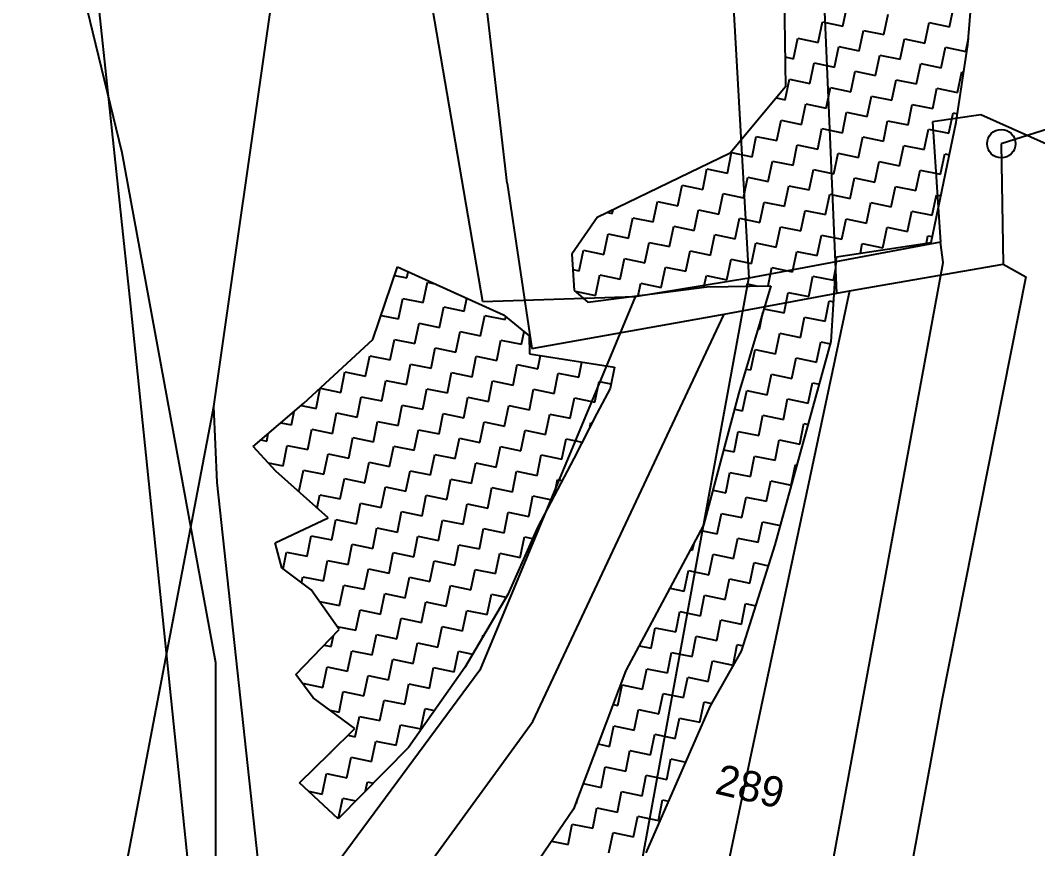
# Model space of a CAD drawing. Header units: metres. Extents: x 288063 to 291905, y 2022918 to 2025523.
# Drawn here: x 288839.6 to 288954.2, y 2023394.3 to 2023487.7 of the extents above; entities that cross this region are included whole.
import ezdxf
from ezdxf.enums import TextEntityAlignment as Align

# ---------------------------------------------------------------- set-up
doc = ezdxf.new("R2010")
doc.units = ezdxf.units.M
doc.header["$MEASUREMENT"] = 0
for name, color, linetype in [('OFF', 1, 'Continuous'), ('POLY_HATCH', 12, 'Continuous'), ('POLY_PARCEL', 6, 'Continuous'), ('TEXT_PARCEL', 7, 'Continuous'), ('V_BOUND_LINE', 7, 'Continuous'), ('VILLAGE BOUNDRY', 5, 'Continuous')]:
    doc.layers.add(name, color=color, linetype=linetype)
doc.styles.add('TEXT_MAP', font='', dxfattribs={"height": 1.8})
doc.styles.get('TEXT_MAP').set_extended_font_data('Kruti Dev 050')

msp = doc.modelspace()

# ---------------------------------------------------------------- linework, layer by layer
msp.add_circle((288950.14, 2023473.79), 1.6)
at = {"layer": 'OFF'}
for p, q in [((288861.39, 2023444.16), (288881.53, 2023584.99)), ((288894.47, 2023469.33), (288890.65, 2023502.07)), ((288842.6, 2023345.54), (288861.39, 2023444.16))]:
    msp.add_line(p, q, dxfattribs=at)
at = {"layer": 'POLY_HATCH'}
for p, q in [((288946.39, 2023484.94), (288947.13, 2023493.99)), ((288925.61, 2023493.26), (288925.84, 2023480.19)), ((288945.05, 2023476.23), (288946.39, 2023484.94)), ((288925.84, 2023480.19), (288919.59, 2023472.71)), ((288942.26, 2023462.65), (288945.05, 2023476.23)), ((288919.59, 2023472.71), (288904.61, 2023465.46)), ((288904.61, 2023465.46), (288901.74, 2023461.33)), ((288931.59, 2023461.03), (288942.26, 2023462.65)), ((288901.74, 2023461.33), (288902.02, 2023457.23)), ((288930.98, 2023451.5), (288931.59, 2023461.03)), ((288879.32, 2023451.7), (288882.12, 2023459.89)), ((288882.12, 2023459.89), (288894.05, 2023454.51)), ((288916.95, 2023457.67), (288924.16, 2023457.76)), ((288924.16, 2023457.76), (288920.56, 2023445.7)), ((288902.02, 2023457.23), (288903.56, 2023455.93)), ((288903.56, 2023455.93), (288916.95, 2023457.67)), ((288894.05, 2023454.51), (288896.93, 2023452.12)), ((288896.93, 2023452.12), (288896.97, 2023450.1)), ((288871.55, 2023444.54), (288879.32, 2023451.7)), ((288924.66, 2023428.58), (288930.98, 2023451.5)), ((288896.97, 2023450.1), (288906.54, 2023448.58)), ((288906.54, 2023448.58), (288906.06, 2023446.21)), ((288906.06, 2023446.21), (288904.57, 2023443.37)), ((288920.56, 2023445.7), (288916.6, 2023430.79)), ((288865.83, 2023439.65), (288871.55, 2023444.54)), ((288904.57, 2023443.37), (288901.96, 2023438.29)), ((288868.4, 2023436.88), (288865.83, 2023439.65)), ((288901.96, 2023438.29), (288897.9, 2023430.59)), ((288874.29, 2023431.62), (288868.4, 2023436.88)), ((288868.32, 2023428.81), (288874.29, 2023431.62)), ((288897.9, 2023430.59), (288894.54, 2023422.97)), ((288916.6, 2023430.79), (288907.83, 2023414.4)), ((288869.08, 2023425.96), (288868.32, 2023428.81)), ((288920.85, 2023416.57), (288924.66, 2023428.58)), ((288872.39, 2023423.48), (288869.08, 2023425.96)), ((288875.52, 2023419.02), (288872.39, 2023423.48)), ((288894.54, 2023422.97), (288889.7, 2023414.76)), ((288870.66, 2023413.95), (288875.52, 2023419.02)), ((288917.32, 2023410.33), (288920.85, 2023416.57)), ((288889.7, 2023414.76), (288883.35, 2023405.73)), ((288907.83, 2023414.4), (288901.92, 2023398.77)), ((288872.59, 2023411.31), (288870.66, 2023413.95)), ((288877.28, 2023407.88), (288872.59, 2023411.31)), ((288910.11, 2023393.84), (288917.32, 2023410.33)), ((288874.46, 2023405.09), (288877.28, 2023407.88)), ((288871.07, 2023401.74), (288874.46, 2023405.09)), ((288883.35, 2023405.73), (288875.41, 2023397.7)), ((288875.41, 2023397.7), (288871.07, 2023401.74)), ((288901.92, 2023398.77), (288890.35, 2023381.83))]:
    msp.add_line(p, q, dxfattribs=at)
at = {"layer": 'POLY_HATCH', "linetype": 'Continuous'}
for p, q in [((288932.3, 2023487.04), (288932.78, 2023489.34)), ((288944.32, 2023486.97), (288944.79, 2023489.28)), ((288936.92, 2023486.09), (288937.39, 2023488.4)), ((288929.52, 2023485.2), (288930, 2023487.51)), ((288930, 2023487.51), (288932.3, 2023487.04)), ((288934.14, 2023484.25), (288934.61, 2023486.56)), ((288934.61, 2023486.56), (288936.92, 2023486.09)), ((288941.54, 2023485.14), (288942.01, 2023487.45)), ((288942.01, 2023487.45), (288944.32, 2023486.97)), ((288926.74, 2023483.37), (288927.21, 2023485.68)), ((288927.21, 2023485.68), (288929.52, 2023485.2)), ((288938.75, 2023483.31), (288939.23, 2023485.61)), ((288939.23, 2023485.61), (288941.54, 2023485.14)), ((288946.15, 2023484.19), (288946.45, 2023485.66)), ((288931.35, 2023482.42), (288931.83, 2023484.73)), ((288931.83, 2023484.73), (288934.14, 2023484.25)), ((288943.37, 2023482.36), (288943.84, 2023484.66)), ((288943.84, 2023484.66), (288946.15, 2023484.19)), ((288925.78, 2023483.57), (288926.74, 2023483.37)), ((288935.97, 2023481.47), (288936.44, 2023483.78)), ((288936.44, 2023483.78), (288938.75, 2023483.31)), ((288928.57, 2023480.59), (288929.05, 2023482.89)), ((288929.05, 2023482.89), (288931.35, 2023482.42)), ((288933.19, 2023479.64), (288933.66, 2023481.95)), ((288933.66, 2023481.95), (288935.97, 2023481.47)), ((288940.59, 2023480.52), (288941.06, 2023482.83)), ((288941.06, 2023482.83), (288943.37, 2023482.36)), ((288945.2, 2023479.57), (288945.68, 2023481.88)), ((288945.68, 2023481.88), (288945.92, 2023481.83)), ((288925.79, 2023478.75), (288926.26, 2023481.06)), ((288926.26, 2023481.06), (288928.57, 2023480.59)), ((288937.8, 2023478.69), (288938.28, 2023481)), ((288938.28, 2023481), (288940.59, 2023480.52)), ((288930.41, 2023477.8), (288930.88, 2023480.11)), ((288930.88, 2023480.11), (288933.19, 2023479.64)), ((288942.42, 2023477.74), (288942.89, 2023480.05)), ((288942.89, 2023480.05), (288945.2, 2023479.57)), ((288924.81, 2023478.95), (288925.79, 2023478.75)), ((288935.02, 2023476.86), (288935.5, 2023479.16)), ((288935.5, 2023479.16), (288937.8, 2023478.69)), ((288927.62, 2023475.97), (288928.1, 2023478.28)), ((288928.1, 2023478.28), (288930.41, 2023477.8)), ((288932.24, 2023475.02), (288932.71, 2023477.33)), ((288932.71, 2023477.33), (288935.02, 2023476.86)), ((288939.64, 2023475.91), (288940.11, 2023478.21)), ((288940.11, 2023478.21), (288942.42, 2023477.74)), ((288944.25, 2023474.96), (288944.73, 2023477.27)), ((288944.73, 2023477.27), (288945.2, 2023477.17)), ((288924.84, 2023474.14), (288925.32, 2023476.45)), ((288925.32, 2023476.45), (288927.62, 2023475.97)), ((288936.86, 2023474.07), (288937.33, 2023476.38)), ((288937.33, 2023476.38), (288939.64, 2023475.91)), ((288929.46, 2023473.19), (288929.93, 2023475.5)), ((288929.93, 2023475.5), (288932.24, 2023475.02)), ((288941.47, 2023473.12), (288941.95, 2023475.43)), ((288941.95, 2023475.43), (288944.25, 2023474.96)), ((288922.06, 2023472.3), (288922.53, 2023474.61)), ((288922.53, 2023474.61), (288924.84, 2023474.14)), ((288934.07, 2023472.24), (288934.55, 2023474.55)), ((288934.55, 2023474.55), (288936.86, 2023474.07)), ((288919.28, 2023470.47), (288919.75, 2023472.78)), ((288919.75, 2023472.78), (288922.06, 2023472.3)), ((288926.68, 2023471.36), (288927.15, 2023473.66)), ((288927.15, 2023473.66), (288929.46, 2023473.19)), ((288931.29, 2023470.41), (288931.77, 2023472.71)), ((288931.77, 2023472.71), (288934.07, 2023472.24)), ((288938.69, 2023471.29), (288939.16, 2023473.6)), ((288939.16, 2023473.6), (288941.47, 2023473.12)), ((288943.3, 2023470.34), (288943.78, 2023472.65)), ((288943.78, 2023472.65), (288944.3, 2023472.54)), ((288923.89, 2023469.52), (288924.37, 2023471.83)), ((288924.37, 2023471.83), (288926.68, 2023471.36)), ((288935.91, 2023469.46), (288936.38, 2023471.77)), ((288936.38, 2023471.77), (288938.69, 2023471.29)), ((288916.5, 2023468.64), (288916.97, 2023470.94)), ((288916.97, 2023470.94), (288919.28, 2023470.47)), ((288928.51, 2023468.57), (288928.98, 2023470.88)), ((288928.98, 2023470.88), (288931.29, 2023470.41)), ((288940.52, 2023468.51), (288941, 2023470.82)), ((288941, 2023470.82), (288943.3, 2023470.34)), ((288921.11, 2023467.69), (288921.59, 2023470)), ((288921.59, 2023470), (288923.89, 2023469.52)), ((288933.12, 2023467.62), (288933.6, 2023469.93)), ((288933.6, 2023469.93), (288935.91, 2023469.46)), ((288913.71, 2023466.8), (288914.19, 2023469.11)), ((288914.19, 2023469.11), (288916.5, 2023468.64)), ((288918.33, 2023465.85), (288918.8, 2023468.16)), ((288918.8, 2023468.16), (288921.11, 2023467.69)), ((288925.73, 2023466.74), (288926.2, 2023469.05)), ((288926.2, 2023469.05), (288928.51, 2023468.57)), ((288930.34, 2023465.79), (288930.82, 2023468.1)), ((288930.82, 2023468.1), (288933.12, 2023467.62)), ((288937.74, 2023466.68), (288938.21, 2023468.98)), ((288938.21, 2023468.98), (288940.52, 2023468.51)), ((288910.93, 2023464.97), (288911.4, 2023467.28)), ((288911.4, 2023467.28), (288913.71, 2023466.8)), ((288922.94, 2023464.91), (288923.42, 2023467.21)), ((288923.42, 2023467.21), (288925.73, 2023466.74)), ((288934.96, 2023464.84), (288935.43, 2023467.15)), ((288935.43, 2023467.15), (288937.74, 2023466.68)), ((288942.36, 2023465.73), (288942.83, 2023468.03)), ((288942.83, 2023468.03), (288943.35, 2023467.93)), ((288905.79, 2023466.03), (288906.31, 2023465.92)), ((288906.31, 2023465.92), (288906.4, 2023466.32)), ((288915.55, 2023464.02), (288916.02, 2023466.33)), ((288916.02, 2023466.33), (288918.33, 2023465.85)), ((288927.56, 2023463.96), (288928.03, 2023466.26)), ((288928.03, 2023466.26), (288930.34, 2023465.79)), ((288939.57, 2023463.89), (288940.05, 2023466.2)), ((288940.05, 2023466.2), (288942.36, 2023465.73)), ((288908.15, 2023463.14), (288908.62, 2023465.44)), ((288908.62, 2023465.44), (288910.93, 2023464.97)), ((288920.16, 2023463.07), (288920.64, 2023465.38)), ((288920.64, 2023465.38), (288922.94, 2023464.91)), ((288932.18, 2023463.01), (288932.65, 2023465.32)), ((288932.65, 2023465.32), (288934.96, 2023464.84)), ((288905.37, 2023461.3), (288905.84, 2023463.61)), ((288905.84, 2023463.61), (288908.15, 2023463.14)), ((288912.76, 2023462.19), (288913.24, 2023464.5)), ((288913.24, 2023464.5), (288915.55, 2023464.02)), ((288917.38, 2023461.24), (288917.85, 2023463.55)), ((288917.85, 2023463.55), (288920.16, 2023463.07)), ((288924.78, 2023462.12), (288925.25, 2023464.43)), ((288925.25, 2023464.43), (288927.56, 2023463.96)), ((288929.39, 2023461.17), (288929.87, 2023463.48)), ((288929.87, 2023463.48), (288932.18, 2023463.01)), ((288936.79, 2023462.06), (288937.27, 2023464.37)), ((288937.27, 2023464.37), (288939.57, 2023463.89)), ((288909.98, 2023460.35), (288910.46, 2023462.66)), ((288910.46, 2023462.66), (288912.76, 2023462.19)), ((288922, 2023460.29), (288922.47, 2023462.6)), ((288922.47, 2023462.6), (288924.78, 2023462.12)), ((288934.26, 2023461.44), (288934.48, 2023462.53)), ((288934.48, 2023462.53), (288936.79, 2023462.06)), ((288941.71, 2023462.57), (288941.88, 2023463.42)), ((288941.88, 2023463.42), (288942.4, 2023463.31)), ((288902.58, 2023459.47), (288903.06, 2023461.78)), ((288903.06, 2023461.78), (288905.37, 2023461.3)), ((288914.6, 2023459.41), (288915.07, 2023461.71)), ((288915.07, 2023461.71), (288917.38, 2023461.24)), ((288926.61, 2023459.34), (288927.09, 2023461.65)), ((288927.09, 2023461.65), (288929.39, 2023461.17)), ((288907.2, 2023458.52), (288907.67, 2023460.83)), ((288907.67, 2023460.83), (288909.98, 2023460.35)), ((288919.21, 2023458.46), (288919.69, 2023460.76)), ((288919.69, 2023460.76), (288922, 2023460.29)), ((288881.8, 2023458.93), (288883.17, 2023458.65)), ((288883.17, 2023458.65), (288883.32, 2023459.35)), ((288901.86, 2023459.62), (288902.58, 2023459.47)), ((288904.42, 2023456.69), (288904.89, 2023458.99)), ((288904.89, 2023458.99), (288907.2, 2023458.52)), ((288911.82, 2023457.57), (288912.29, 2023459.88)), ((288912.29, 2023459.88), (288914.6, 2023459.41)), ((288916.64, 2023457.63), (288916.91, 2023458.93)), ((288916.91, 2023458.93), (288919.21, 2023458.46)), ((288923.88, 2023457.75), (288924.3, 2023459.82)), ((288924.3, 2023459.82), (288926.61, 2023459.34)), ((288931.23, 2023458.39), (288931.51, 2023459.77)), ((288885.01, 2023455.87), (288885.48, 2023458.17)), ((288885.48, 2023458.17), (288886.3, 2023458.01)), ((288909.22, 2023456.66), (288909.51, 2023458.05)), ((288909.51, 2023458.05), (288911.82, 2023457.57)), ((288921.47, 2023457.72), (288921.52, 2023457.98)), ((288921.52, 2023457.98), (288922.7, 2023457.74)), ((288928.45, 2023456.56), (288928.92, 2023458.87)), ((288928.92, 2023458.87), (288931.23, 2023458.39)), ((288902.11, 2023457.16), (288904.42, 2023456.69)), ((288902.11, 2023457.16), (288902.11, 2023457.16)), ((288925.66, 2023454.73), (288926.14, 2023457.03)), ((288926.14, 2023457.03), (288928.45, 2023456.56)), ((288882.22, 2023454.03), (288882.7, 2023456.34)), ((288882.7, 2023456.34), (288885.01, 2023455.87)), ((288889.62, 2023454.92), (288889.92, 2023456.37)), ((288930.28, 2023453.78), (288930.75, 2023456.08)), ((288930.75, 2023456.08), (288931.27, 2023455.98)), ((288880.26, 2023454.44), (288882.22, 2023454.03)), ((288886.84, 2023453.08), (288887.31, 2023455.39)), ((288887.31, 2023455.39), (288889.62, 2023454.92)), ((288891.45, 2023452.13), (288891.93, 2023454.44)), ((288891.93, 2023454.44), (288894.24, 2023453.97)), ((288894.24, 2023453.97), (288894.31, 2023454.3)), ((288922.88, 2023452.89), (288923.26, 2023454.75)), ((288923.39, 2023455.19), (288925.66, 2023454.73)), ((288884.06, 2023451.25), (288884.53, 2023453.56)), ((288884.53, 2023453.56), (288886.84, 2023453.08)), ((288927.5, 2023451.94), (288927.97, 2023454.25)), ((288927.97, 2023454.25), (288930.28, 2023453.78)), ((288888.67, 2023450.3), (288889.15, 2023452.61)), ((288889.15, 2023452.61), (288891.45, 2023452.13)), ((288896.07, 2023451.19), (288896.36, 2023452.6)), ((288922.72, 2023452.93), (288922.88, 2023452.89)), ((288924.71, 2023450.11), (288925.19, 2023452.42)), ((288925.19, 2023452.42), (288927.5, 2023451.94)), ((288881.27, 2023449.42), (288881.75, 2023451.72)), ((288881.75, 2023451.72), (288884.06, 2023451.25)), ((288893.29, 2023449.35), (288893.76, 2023451.66)), ((288893.76, 2023451.66), (288896.07, 2023451.19)), ((288929.33, 2023449.16), (288929.8, 2023451.47)), ((288929.8, 2023451.47), (288930.91, 2023451.24)), ((288878.49, 2023447.58), (288878.97, 2023449.89)), ((288878.97, 2023449.89), (288881.27, 2023449.42)), ((288885.89, 2023448.47), (288886.36, 2023450.78)), ((288886.36, 2023450.78), (288888.67, 2023450.3)), ((288890.51, 2023447.52), (288890.98, 2023449.83)), ((288890.98, 2023449.83), (288893.29, 2023449.35)), ((288897.9, 2023448.4), (288898.21, 2023449.9)), ((288921.93, 2023448.28), (288922.41, 2023450.58)), ((288922.41, 2023450.58), (288924.71, 2023450.11)), ((288883.11, 2023446.63), (288883.58, 2023448.94)), ((288883.58, 2023448.94), (288885.89, 2023448.47)), ((288895.12, 2023446.57), (288895.6, 2023448.88)), ((288895.6, 2023448.88), (288897.9, 2023448.4)), ((288902.52, 2023447.46), (288902.87, 2023449.16)), ((288926.55, 2023447.33), (288927.02, 2023449.64)), ((288927.02, 2023449.64), (288929.33, 2023449.16)), ((288875.71, 2023445.75), (288876.18, 2023448.06)), ((288876.18, 2023448.06), (288878.49, 2023447.58)), ((288887.72, 2023445.69), (288888.2, 2023447.99)), ((288888.2, 2023447.99), (288890.51, 2023447.52)), ((288899.74, 2023445.62), (288900.21, 2023447.93)), ((288900.21, 2023447.93), (288902.52, 2023447.46)), ((288921.36, 2023448.39), (288921.93, 2023448.28)), ((288923.77, 2023445.49), (288924.24, 2023447.8)), ((288924.24, 2023447.8), (288926.55, 2023447.33)), ((288880.33, 2023444.8), (288880.8, 2023447.11)), ((288880.8, 2023447.11), (288883.11, 2023446.63)), ((288892.34, 2023444.74), (288892.81, 2023447.04)), ((288892.81, 2023447.04), (288895.12, 2023446.57)), ((288904.35, 2023444.67), (288904.83, 2023446.98)), ((288904.83, 2023446.98), (288906.16, 2023446.71)), ((288928.38, 2023444.55), (288928.86, 2023446.85)), ((288928.86, 2023446.85), (288929.66, 2023446.69)), ((288872.93, 2023443.92), (288873.4, 2023446.22)), ((288873.4, 2023446.22), (288875.71, 2023445.75)), ((288877.54, 2023442.97), (288878.02, 2023445.27)), ((288878.02, 2023445.27), (288880.33, 2023444.8)), ((288884.94, 2023443.85), (288885.42, 2023446.16)), ((288885.42, 2023446.16), (288887.72, 2023445.69)), ((288889.56, 2023442.9), (288890.03, 2023445.21)), ((288890.03, 2023445.21), (288892.34, 2023444.74)), ((288896.96, 2023443.79), (288897.43, 2023446.1)), ((288897.43, 2023446.1), (288899.74, 2023445.62)), ((288901.57, 2023442.84), (288902.05, 2023445.15)), ((288902.05, 2023445.15), (288904.35, 2023444.67)), ((288920.98, 2023443.66), (288921.46, 2023445.97)), ((288921.46, 2023445.97), (288923.77, 2023445.49)), ((288871.23, 2023444.26), (288872.93, 2023443.92)), ((288882.16, 2023442.02), (288882.63, 2023444.33)), ((288882.63, 2023444.33), (288884.94, 2023443.85)), ((288894.17, 2023441.95), (288894.65, 2023444.26)), ((288894.65, 2023444.26), (288896.96, 2023443.79)), ((288925.6, 2023442.71), (288926.07, 2023445.02)), ((288926.07, 2023445.02), (288928.38, 2023444.55)), ((288870.15, 2023442.08), (288870.46, 2023443.61)), ((288874.76, 2023441.13), (288875.24, 2023443.44)), ((288875.24, 2023443.44), (288877.54, 2023442.97)), ((288886.78, 2023441.07), (288887.25, 2023443.38)), ((288887.25, 2023443.38), (288889.56, 2023442.9)), ((288898.79, 2023441.01), (288899.26, 2023443.31)), ((288899.26, 2023443.31), (288901.57, 2023442.84)), ((288920.07, 2023443.85), (288920.98, 2023443.66)), ((288922.82, 2023440.88), (288923.29, 2023443.19)), ((288923.29, 2023443.19), (288925.6, 2023442.71)), ((288868.96, 2023442.33), (288870.15, 2023442.08)), ((288879.38, 2023440.18), (288879.85, 2023442.49)), ((288879.85, 2023442.49), (288882.16, 2023442.02)), ((288891.39, 2023440.12), (288891.87, 2023442.43)), ((288891.87, 2023442.43), (288894.17, 2023441.95)), ((288903.76, 2023441.79), (288903.88, 2023442.36)), ((288903.88, 2023442.36), (288904.04, 2023442.33)), ((288927.43, 2023439.93), (288927.91, 2023442.24)), ((288927.91, 2023442.24), (288928.4, 2023442.14)), ((288867.36, 2023440.25), (288867.54, 2023441.11)), ((288871.98, 2023439.3), (288872.45, 2023441.61)), ((288872.45, 2023441.61), (288874.76, 2023441.13)), ((288876.6, 2023438.35), (288877.07, 2023440.66)), ((288877.07, 2023440.66), (288879.38, 2023440.18)), ((288883.99, 2023439.24), (288884.47, 2023441.54)), ((288884.47, 2023441.54), (288886.78, 2023441.07)), ((288888.61, 2023438.29), (288889.08, 2023440.6)), ((288889.08, 2023440.6), (288891.39, 2023440.12)), ((288896.01, 2023439.17), (288896.48, 2023441.48)), ((288896.48, 2023441.48), (288898.79, 2023441.01)), ((288900.62, 2023438.22), (288901.1, 2023440.53)), ((288901.1, 2023440.53), (288902.92, 2023440.16)), ((288920.03, 2023439.04), (288920.51, 2023441.35)), ((288920.51, 2023441.35), (288922.82, 2023440.88)), ((288866.69, 2023440.39), (288867.36, 2023440.25)), ((288869.2, 2023437.47), (288869.67, 2023439.77)), ((288869.67, 2023439.77), (288871.98, 2023439.3)), ((288881.21, 2023437.4), (288881.69, 2023439.71)), ((288881.69, 2023439.71), (288883.99, 2023439.24)), ((288893.22, 2023437.34), (288893.7, 2023439.65)), ((288893.7, 2023439.65), (288896.01, 2023439.17)), ((288924.65, 2023438.1), (288925.12, 2023440.4)), ((288925.12, 2023440.4), (288927.43, 2023439.93)), ((288873.81, 2023436.52), (288874.29, 2023438.83)), ((288874.29, 2023438.83), (288876.6, 2023438.35)), ((288885.83, 2023436.45), (288886.3, 2023438.76)), ((288886.3, 2023438.76), (288888.61, 2023438.29)), ((288897.84, 2023436.39), (288898.31, 2023438.7)), ((288898.31, 2023438.7), (288900.62, 2023438.22)), ((288918.85, 2023439.29), (288920.03, 2023439.04)), ((288921.87, 2023436.26), (288922.34, 2023438.57)), ((288922.34, 2023438.57), (288924.65, 2023438.1)), ((288867.54, 2023437.81), (288869.2, 2023437.47)), ((288878.43, 2023435.57), (288878.9, 2023437.88)), ((288878.9, 2023437.88), (288881.21, 2023437.4)), ((288890.44, 2023435.51), (288890.92, 2023437.81)), ((288890.92, 2023437.81), (288893.22, 2023437.34)), ((288926.48, 2023435.31), (288926.96, 2023437.62)), ((288926.96, 2023437.62), (288927.15, 2023437.58)), ((288871.03, 2023434.68), (288871.5, 2023436.99)), ((288871.5, 2023436.99), (288873.81, 2023436.52)), ((288875.65, 2023433.74), (288876.12, 2023436.04)), ((288876.12, 2023436.04), (288878.43, 2023435.57)), ((288883.04, 2023434.62), (288883.52, 2023436.93)), ((288883.52, 2023436.93), (288885.83, 2023436.45)), ((288887.66, 2023433.67), (288888.13, 2023435.98)), ((288888.13, 2023435.98), (288890.44, 2023435.51)), ((288895.06, 2023434.56), (288895.53, 2023436.86)), ((288895.53, 2023436.86), (288897.84, 2023436.39)), ((288919.09, 2023434.43), (288919.56, 2023436.74)), ((288919.56, 2023436.74), (288921.87, 2023436.26)), ((288880.26, 2023432.79), (288880.74, 2023435.09)), ((288880.74, 2023435.09), (288883.04, 2023434.62)), ((288892.28, 2023432.72), (288892.75, 2023435.03)), ((288892.75, 2023435.03), (288895.06, 2023434.56)), ((288899.79, 2023434.18), (288900.15, 2023435.92)), ((288900.15, 2023435.92), (288900.65, 2023435.81)), ((288923.7, 2023433.48), (288924.18, 2023435.79)), ((288924.18, 2023435.79), (288926.48, 2023435.31)), ((288870.81, 2023434.73), (288871.03, 2023434.68)), ((288873.04, 2023432.74), (288873.34, 2023434.21)), ((288873.34, 2023434.21), (288875.65, 2023433.74)), ((288884.88, 2023431.84), (288885.35, 2023434.15)), ((288885.35, 2023434.15), (288887.66, 2023433.67)), ((288896.89, 2023431.77), (288897.37, 2023434.08)), ((288897.37, 2023434.08), (288899.51, 2023433.64)), ((288917.64, 2023434.73), (288919.09, 2023434.43)), ((288920.92, 2023431.65), (288921.39, 2023433.95)), ((288921.39, 2023433.95), (288923.7, 2023433.48)), ((288877.48, 2023430.95), (288877.95, 2023433.26)), ((288877.95, 2023433.26), (288880.26, 2023432.79)), ((288889.49, 2023430.89), (288889.97, 2023433.2)), ((288889.97, 2023433.2), (288892.28, 2023432.72)), ((288874.7, 2023429.12), (288875.17, 2023431.43)), ((288875.17, 2023431.43), (288877.48, 2023430.95)), ((288882.1, 2023430), (288882.57, 2023432.31)), ((288882.57, 2023432.31), (288884.88, 2023431.84)), ((288886.71, 2023429.06), (288887.19, 2023431.36)), ((288887.19, 2023431.36), (288889.49, 2023430.89)), ((288894.11, 2023429.94), (288894.58, 2023432.25)), ((288894.58, 2023432.25), (288896.89, 2023431.77)), ((288918.14, 2023429.81), (288918.61, 2023432.12)), ((288918.61, 2023432.12), (288920.92, 2023431.65)), ((288879.31, 2023428.17), (288879.79, 2023430.48)), ((288879.79, 2023430.48), (288882.1, 2023430)), ((288891.33, 2023428.11), (288891.8, 2023430.41)), ((288891.8, 2023430.41), (288894.11, 2023429.94)), ((288922.75, 2023428.86), (288923.23, 2023431.17)), ((288923.23, 2023431.17), (288925.26, 2023430.75)), ((288871.92, 2023427.29), (288872.39, 2023429.59)), ((288872.39, 2023429.59), (288874.7, 2023429.12)), ((288883.93, 2023427.22), (288884.4, 2023429.53)), ((288884.4, 2023429.53), (288886.71, 2023429.06)), ((288895.94, 2023427.16), (288896.42, 2023429.47)), ((288896.42, 2023429.47), (288897.32, 2023429.28)), ((288916.28, 2023430.2), (288918.14, 2023429.81)), ((288919.97, 2023427.03), (288920.45, 2023429.34)), ((288920.45, 2023429.34), (288922.75, 2023428.86)), ((288876.53, 2023426.34), (288877.01, 2023428.65)), ((288877.01, 2023428.65), (288879.31, 2023428.17)), ((288888.55, 2023426.27), (288889.02, 2023428.58)), ((288889.02, 2023428.58), (288891.33, 2023428.11)), ((288915.12, 2023428.03), (288915.35, 2023427.98)), ((288915.35, 2023427.98), (288915.52, 2023428.77)), ((288869.22, 2023425.86), (288869.61, 2023427.76)), ((288869.61, 2023427.76), (288871.92, 2023427.29)), ((288873.75, 2023424.5), (288874.22, 2023426.81)), ((288874.22, 2023426.81), (288876.53, 2023426.34)), ((288881.15, 2023425.39), (288881.62, 2023427.7)), ((288881.62, 2023427.7), (288883.93, 2023427.22)), ((288893.16, 2023425.32), (288893.64, 2023427.63)), ((288893.64, 2023427.63), (288895.94, 2023427.16)), ((288917.19, 2023425.2), (288917.66, 2023427.51)), ((288917.66, 2023427.51), (288919.97, 2023427.03)), ((288878.36, 2023423.56), (288878.84, 2023425.86)), ((288878.84, 2023425.86), (288881.15, 2023425.39)), ((288885.76, 2023424.44), (288886.24, 2023426.75)), ((288886.24, 2023426.75), (288888.55, 2023426.27)), ((288890.38, 2023423.49), (288890.85, 2023425.8)), ((288890.85, 2023425.8), (288893.16, 2023425.32)), ((288914.41, 2023423.36), (288914.88, 2023425.67)), ((288914.88, 2023425.67), (288917.19, 2023425.2)), ((288921.8, 2023424.25), (288922.28, 2023426.56)), ((288922.28, 2023426.56), (288923.91, 2023426.22)), ((288871.3, 2023424.3), (288871.44, 2023424.98)), ((288871.44, 2023424.98), (288873.75, 2023424.5)), ((288882.98, 2023422.61), (288883.45, 2023424.91)), ((288883.45, 2023424.91), (288885.76, 2023424.44)), ((288919.02, 2023422.41), (288919.5, 2023424.72)), ((288919.5, 2023424.72), (288921.8, 2023424.25)), ((288875.58, 2023421.72), (288876.06, 2023424.03)), ((288876.06, 2023424.03), (288878.36, 2023423.56)), ((288887.6, 2023421.66), (288888.07, 2023423.97)), ((288888.07, 2023423.97), (288890.38, 2023423.49)), ((288912.8, 2023423.69), (288914.41, 2023423.36)), ((288873.3, 2023422.19), (288875.58, 2023421.72)), ((288880.2, 2023420.77), (288880.67, 2023423.08)), ((288880.67, 2023423.08), (288882.98, 2023422.61)), ((288892.21, 2023420.71), (288892.69, 2023423.02)), ((288892.69, 2023423.02), (288894.36, 2023422.67)), ((288916.24, 2023420.58), (288916.71, 2023422.89)), ((288916.71, 2023422.89), (288919.02, 2023422.41)), ((288877.42, 2023418.94), (288877.89, 2023421.25)), ((288877.89, 2023421.25), (288880.2, 2023420.77)), ((288884.81, 2023419.82), (288885.29, 2023422.13)), ((288885.29, 2023422.13), (288887.6, 2023421.66)), ((288889.43, 2023418.88), (288889.9, 2023421.18)), ((288889.9, 2023421.18), (288892.21, 2023420.71)), ((288913.46, 2023418.75), (288913.93, 2023421.06)), ((288913.93, 2023421.06), (288916.24, 2023420.58)), ((288920.86, 2023419.63), (288921.33, 2023421.94)), ((288921.33, 2023421.94), (288922.48, 2023421.7)), ((288882.03, 2023417.99), (288882.51, 2023420.3)), ((288882.51, 2023420.3), (288884.81, 2023419.82)), ((288918.07, 2023417.8), (288918.55, 2023420.11)), ((288918.55, 2023420.11), (288920.86, 2023419.63)), ((288875.27, 2023419.38), (288877.42, 2023418.94)), ((288886.65, 2023417.04), (288887.12, 2023419.35)), ((288887.12, 2023419.35), (288889.43, 2023418.88)), ((288910.68, 2023416.91), (288911.15, 2023419.22)), ((288911.15, 2023419.22), (288913.46, 2023418.75)), ((288874.63, 2023417.11), (288874.89, 2023418.36)), ((288879.25, 2023416.16), (288879.72, 2023418.46)), ((288879.72, 2023418.46), (288882.03, 2023417.99)), ((288891.68, 2023418.11), (288891.74, 2023418.4)), ((288891.74, 2023418.4), (288891.84, 2023418.38)), ((288915.29, 2023415.97), (288915.77, 2023418.27)), ((288915.77, 2023418.27), (288918.07, 2023417.8)), ((288873.84, 2023417.27), (288874.63, 2023417.11)), ((288876.47, 2023414.32), (288876.94, 2023416.63)), ((288876.94, 2023416.63), (288879.25, 2023416.16)), ((288883.87, 2023415.21), (288884.34, 2023417.52)), ((288884.34, 2023417.52), (288886.65, 2023417.04)), ((288888.48, 2023414.26), (288888.96, 2023416.57)), ((288888.96, 2023416.57), (288890.57, 2023416.24)), ((288909.33, 2023417.19), (288910.68, 2023416.91)), ((288919.91, 2023415.02), (288920.38, 2023417.32)), ((288920.38, 2023417.32), (288921.04, 2023417.19)), ((288881.08, 2023413.37), (288881.56, 2023415.68)), ((288881.56, 2023415.68), (288883.87, 2023415.21)), ((288912.51, 2023414.13), (288912.98, 2023416.44)), ((288912.98, 2023416.44), (288915.29, 2023415.97)), ((288917.12, 2023413.18), (288917.6, 2023415.49)), ((288917.6, 2023415.49), (288919.91, 2023415.02)), ((288873.69, 2023412.49), (288874.16, 2023414.8)), ((288874.16, 2023414.8), (288876.47, 2023414.32)), ((288885.7, 2023412.43), (288886.17, 2023414.73)), ((288886.17, 2023414.73), (288888.48, 2023414.26)), ((288909.73, 2023412.3), (288910.2, 2023414.61)), ((288910.2, 2023414.61), (288912.51, 2023414.13)), ((288878.3, 2023411.54), (288878.78, 2023413.85)), ((288878.78, 2023413.85), (288881.08, 2023413.37)), ((288914.34, 2023411.35), (288914.82, 2023413.66)), ((288914.82, 2023413.66), (288917.12, 2023413.18)), ((288871.38, 2023412.96), (288873.69, 2023412.49)), ((288875.52, 2023409.71), (288875.99, 2023412.02)), ((288875.99, 2023412.02), (288878.3, 2023411.54)), ((288882.92, 2023410.59), (288883.39, 2023412.9)), ((288883.39, 2023412.9), (288885.7, 2023412.43)), ((288906.94, 2023410.46), (288907.42, 2023412.77)), ((288907.42, 2023412.77), (288909.73, 2023412.3)), ((288880.13, 2023408.76), (288880.61, 2023411.07)), ((288880.61, 2023411.07), (288882.92, 2023410.59)), ((288911.56, 2023409.52), (288912.03, 2023411.82)), ((288912.03, 2023411.82), (288914.34, 2023411.35)), ((288916.18, 2023408.57), (288916.65, 2023410.88)), ((288916.65, 2023410.88), (288917.52, 2023410.7)), ((288874.49, 2023409.92), (288875.52, 2023409.71)), ((288884.75, 2023407.81), (288885.22, 2023410.12)), ((288885.22, 2023410.12), (288886.29, 2023409.9)), ((288906.39, 2023410.58), (288906.94, 2023410.46)), ((288908.78, 2023407.68), (288909.25, 2023409.99)), ((288909.25, 2023409.99), (288911.56, 2023409.52)), ((288877.35, 2023406.93), (288877.83, 2023409.23)), ((288877.83, 2023409.23), (288880.13, 2023408.76)), ((288913.39, 2023406.73), (288913.87, 2023409.04)), ((288913.87, 2023409.04), (288916.18, 2023408.57)), ((288881.97, 2023405.98), (288882.44, 2023408.28)), ((288882.44, 2023408.28), (288884.75, 2023407.81)), ((288906, 2023405.85), (288906.47, 2023408.16)), ((288906.47, 2023408.16), (288908.78, 2023407.68)), ((288876.49, 2023407.1), (288877.35, 2023406.93)), ((288879.19, 2023404.14), (288879.66, 2023406.45)), ((288879.66, 2023406.45), (288881.97, 2023405.98)), ((288910.61, 2023404.9), (288911.09, 2023407.21)), ((288911.09, 2023407.21), (288913.39, 2023406.73)), ((288874.48, 2023405.11), (288874.57, 2023405.09)), ((288874.57, 2023405.09), (288874.6, 2023405.23)), ((288904.7, 2023406.12), (288906, 2023405.85)), ((288907.83, 2023403.07), (288908.3, 2023405.37)), ((288908.3, 2023405.37), (288910.61, 2023404.9)), ((288876.4, 2023402.31), (288876.88, 2023404.62)), ((288876.88, 2023404.62), (288879.19, 2023404.14)), ((288912.45, 2023402.12), (288912.92, 2023404.43)), ((288912.92, 2023404.43), (288914.59, 2023404.08)), ((288873.62, 2023400.48), (288874.1, 2023402.78)), ((288874.1, 2023402.78), (288876.4, 2023402.31)), ((288905.05, 2023401.23), (288905.52, 2023403.54)), ((288905.52, 2023403.54), (288907.83, 2023403.07)), ((288878.51, 2023400.83), (288878.71, 2023401.84)), ((288878.71, 2023401.84), (288879.37, 2023401.7)), ((288903.01, 2023401.65), (288905.05, 2023401.23)), ((288909.66, 2023400.28), (288910.14, 2023402.59)), ((288910.14, 2023402.59), (288912.45, 2023402.12)), ((288872.09, 2023400.79), (288873.62, 2023400.48)), ((288906.88, 2023398.45), (288907.35, 2023400.76)), ((288907.35, 2023400.76), (288909.66, 2023400.28)), ((288875.47, 2023397.76), (288875.93, 2023400)), ((288875.93, 2023400), (288877.39, 2023399.7)), ((288902.17, 2023399.42), (288902.26, 2023399.4)), ((288902.26, 2023399.4), (288902.39, 2023399.99)), ((288911.5, 2023397.5), (288911.97, 2023399.81)), ((288911.97, 2023399.81), (288912.66, 2023399.67)), ((288904.1, 2023396.62), (288904.57, 2023398.93)), ((288904.57, 2023398.93), (288906.88, 2023398.45)), ((288901.32, 2023394.78), (288901.79, 2023397.09)), ((288901.79, 2023397.09), (288904.1, 2023396.62)), ((288908.71, 2023395.67), (288909.19, 2023397.98)), ((288909.19, 2023397.98), (288911.5, 2023397.5)), ((288905.93, 2023393.84), (288906.41, 2023396.14)), ((288906.41, 2023396.14), (288908.71, 2023395.67)), ((288899.46, 2023395.17), (288901.32, 2023394.78))]:
    msp.add_line(p, q, dxfattribs=at)
at = {"layer": 'POLY_PARCEL'}
for p, q in [((288891.71, 2023455.97), (288878.79, 2023531.63)), ((288931.62, 2023456.94), (288929.69, 2023502.47)), ((288919.87, 2023490.86), (288921.71, 2023458.62)), ((288947.84, 2023477.05), (288942.4, 2023476.26)), ((288942.4, 2023476.26), (288943.3, 2023462.68)), ((288999.93, 2023453.73), (288947.84, 2023477.05)), ((288957.02, 2023475.95), (288950.14, 2023473.79)), ((288950.14, 2023473.79), (288950.34, 2023460.21)), ((288894.47, 2023469.33), (288897.25, 2023450.72)), ((288943.3, 2023462.68), (288921.71, 2023458.62)), ((288943.6, 2023460.4), (288943.3, 2023462.68)), ((288924.14, 2023354.8), (288943.6, 2023460.4)), ((288933.04, 2023457.2), (288950.34, 2023460.21)), ((288950.34, 2023460.21), (288952.91, 2023458.79)), ((288904.07, 2023362.5), (288921.71, 2023458.62)), ((288921.71, 2023458.62), (288908.89, 2023456.51)), ((288952.91, 2023458.79), (288943.44, 2023411.02)), ((288918.92, 2023454.57), (288931.62, 2023456.94)), ((288933.04, 2023457.2), (288921.82, 2023404.34)), ((288931.62, 2023456.94), (288933.04, 2023457.2)), ((288908.89, 2023456.51), (288891.38, 2023414.44)), ((288908.89, 2023456.51), (288891.71, 2023455.97)), ((288897.25, 2023450.72), (288918.92, 2023454.57)), ((288897.34, 2023408.66), (288918.92, 2023454.57)), ((288861.79, 2023435.61), (288861.39, 2023444.16)), ((288868.94, 2023369.54), (288861.79, 2023435.61)), ((288891.38, 2023414.44), (288860.54, 2023372.7)), ((288943.44, 2023411.02), (288933.08, 2023354.52)), ((288868.94, 2023369.54), (288897.34, 2023408.66)), ((288921.82, 2023404.34), (288912.21, 2023358.47))]:
    msp.add_line(p, q, dxfattribs=at)
at = {"layer": 'V_BOUND_LINE'}
for p, q in [((288839.6, 2023571.66), (288852.02, 2023455.46)), ((288852.02, 2023455.46), (288860.54, 2023372.7))]:
    msp.add_line(p, q, dxfattribs=at)
at = {"layer": 'VILLAGE BOUNDRY'}
for p, q in [((288840.15, 2023517.67), (288851.02, 2023472.81)), ((288851.02, 2023472.81), (288861.61, 2023415.29)), ((288861.61, 2023415.29), (288861.61, 2023394.33)), ((288861.61, 2023394.33), (288861.22, 2023343.95))]:
    msp.add_line(p, q, dxfattribs=at)

# ---------------------------------------------------------------- texts
at = {"layer": 'TEXT_PARCEL', "style": 'TEXT_MAP'}
msp.add_text('289', height=3.432, rotation=346.7555, dxfattribs=at).set_placement((288921.86, 2023401.36), align=Align.MIDDLE)

doc.saveas('drawing.dxf')
